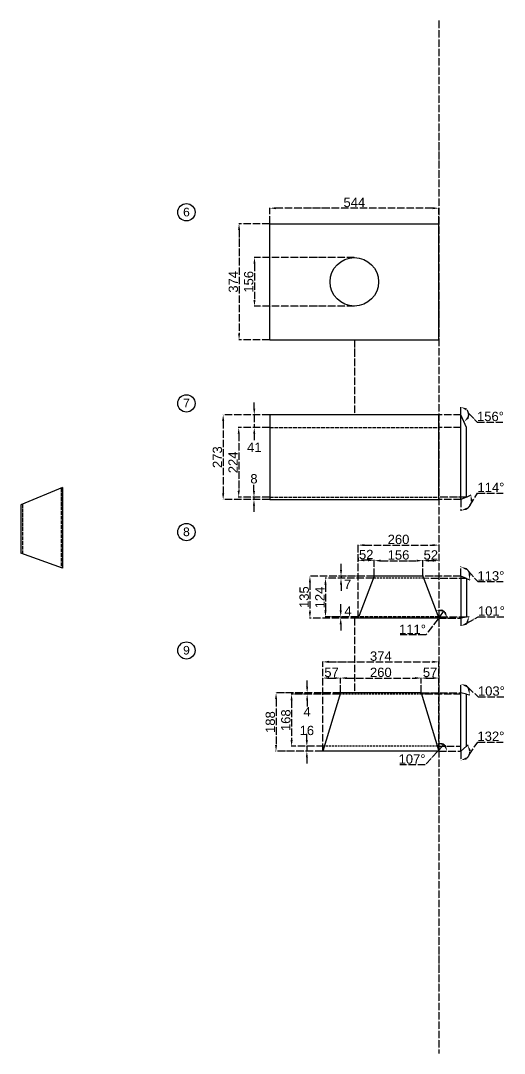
# Model space of a CAD drawing. Header units: millimetres. Extents: x -238 to 4694, y -1768 to 2162.
# Drawn here: x 3138 to 4694, y -1161 to 2162 of the extents above; entities that cross this region are included whole.
import ezdxf
from ezdxf.enums import TextEntityAlignment as Align

# ---------------------------------------------------------------- set-up
doc = ezdxf.new("R2010")
doc.units = ezdxf.units.MM
for name, pattern in [('ACAD_ISO02W100', [15, 12, -3]), ('ACAD_ISO04W100', [30, 24, -3, 0, -3]), ('HIDDEN', [9.525, 6.35, -3.175])]:
    doc.linetypes.add(name, pattern=pattern)
doc.layers.add('Etiquetas', color=7, linetype='Continuous')
doc.layers.add('Interior', color=7, linetype='HIDDEN')
doc.layers.add('Linhas apoio', color=8, linetype='ACAD_ISO04W100', transparency=0.3)
doc.styles.get("Standard").update_dxf_attribs({"font": 'arial.ttf'})
doc.dimstyles.new('roy-1', dxfattribs={"dimtxt": 30, "dimasz": 20, "dimexe": 1.25, "dimexo": 0.625, "dimgap": 3, "dimtad": 3, "dimtoh": 1, "dimdec": 0, "dimtxsty": 'Standard', "dimcen": 2.5, "dimadec": 0, "dimazin": 0, "dimtfac": 1, "dimtdec": 0, "dimtmove": 0, "dimatfit": 2, "dimfxl": 1, "dimarcsym": 0})

# ---------------------------------------------------------------- blocks, each defined once
blk = doc.blocks.new('*D20')
at = {"layer": 'Defpoints', "color": 0, "transparency": 16777216}
for p in [(3939.4, 893.7), (3889.4, 852.4), (3939.4, 852.4)]:
    blk.add_point(p, dxfattribs=at)
at = {"layer": 'Linhas apoio', "color": 0, "linetype": 'ACAD_ISO04W100', "lineweight": -2, "transparency": 16777216}
for p, q in [((3889.4, 913.7), (3889.4, 933.7)), ((3938.7, 893.7), (3888.1, 893.7)), ((3889.4, 893.7), (3889.4, 852.4)), ((3938.7, 852.4), (3888.1, 852.4)), ((3889.4, 832.4), (3889.4, 812.4))]:
    blk.add_line(p, q, dxfattribs=at)
at = {"layer": 'Linhas apoio', "color": 0, "transparency": 16777216}
for points in [[(3886, 913.7), (3892.7, 913.7), (3889.4, 893.7)], [(3886, 832.4), (3892.7, 832.4), (3889.4, 852.4)]]:
    blk.add_solid(points, dxfattribs=at)
at = {"layer": 'Linhas apoio', "color": 0, "transparency": 16777216, "insert": (3889.4, 788.8), "char_height": 30, "attachment_point": 5}
blk.add_mtext('41', dxfattribs=at)
blk = doc.blocks.new('*D21')
at = {"layer": 'Defpoints', "color": 0, "transparency": 16777216}
for p in [(3939.4, 893.7), (3789.4, 620.9), (3939.4, 620.9)]:
    blk.add_point(p, dxfattribs=at)
at = {"layer": 'Linhas apoio', "color": 0, "linetype": 'ACAD_ISO04W100', "lineweight": -2, "transparency": 16777216}
for p, q in [((3938.7, 893.7), (3788.1, 893.7)), ((3789.4, 873.7), (3789.4, 640.9)), ((3938.7, 620.9), (3788.1, 620.9))]:
    blk.add_line(p, q, dxfattribs=at)
at = {"layer": 'Linhas apoio', "color": 0, "transparency": 16777216}
for points in [[(3786, 873.7), (3792.7, 873.7), (3789.4, 893.7)], [(3786, 640.9), (3792.7, 640.9), (3789.4, 620.9)]]:
    blk.add_solid(points, dxfattribs=at)
at = {"layer": 'Linhas apoio', "color": 0, "transparency": 16777216, "insert": (3771, 757.3), "char_height": 30, "attachment_point": 5, "rotation": 90}
blk.add_mtext('273', dxfattribs=at)
blk = doc.blocks.new('*D22')
at = {"layer": 'Defpoints', "color": 0, "transparency": 16777216}
for p in [(3939.4, 852.4), (3839.4, 628.8), (3939.4, 628.8)]:
    blk.add_point(p, dxfattribs=at)
at = {"layer": 'Linhas apoio', "color": 0, "linetype": 'ACAD_ISO04W100', "lineweight": -2, "transparency": 16777216}
for p, q in [((3938.7, 852.4), (3838.1, 852.4)), ((3839.4, 832.4), (3839.4, 648.8)), ((3938.8, 628.8), (3838.1, 628.8))]:
    blk.add_line(p, q, dxfattribs=at)
at = {"layer": 'Linhas apoio', "color": 0, "transparency": 16777216}
for points in [[(3836, 832.4), (3842.7, 832.4), (3839.4, 852.4)], [(3836, 648.8), (3842.7, 648.8), (3839.4, 628.8)]]:
    blk.add_solid(points, dxfattribs=at)
at = {"layer": 'Linhas apoio', "color": 0, "transparency": 16777216, "insert": (3821.3, 740.6), "char_height": 30, "attachment_point": 5, "rotation": 90}
blk.add_mtext('224', dxfattribs=at)
blk = doc.blocks.new('*D23')
at = {"layer": 'Defpoints', "color": 0, "transparency": 16777216}
for p in [(3888.4, 620.9), (3939.4, 628.8), (3939.4, 620.9)]:
    blk.add_point(p, dxfattribs=at)
at = {"layer": 'Linhas apoio', "color": 0, "linetype": 'ACAD_ISO04W100', "lineweight": -2, "transparency": 16777216}
for p, q in [((3888.4, 648.8), (3888.4, 668.8)), ((3938.8, 628.8), (3887.2, 628.8)), ((3938.7, 620.9), (3887.2, 620.9)), ((3888.4, 628.8), (3888.4, 620.9)), ((3888.4, 600.9), (3888.4, 580.9))]:
    blk.add_line(p, q, dxfattribs=at)
at = {"layer": 'Linhas apoio', "color": 0, "transparency": 16777216}
for points in [[(3885.1, 648.8), (3891.8, 648.8), (3888.4, 628.8)], [(3885.1, 600.9), (3891.8, 600.9), (3888.4, 620.9)]]:
    blk.add_solid(points, dxfattribs=at)
at = {"layer": 'Linhas apoio', "color": 0, "transparency": 16777216, "insert": (3888.4, 687.6), "char_height": 30, "attachment_point": 5}
blk.add_mtext('8', dxfattribs=at)
blk = doc.blocks.new('PLACA Nº')
blk.add_circle((0, 0), 27.8)
blk.add_attdef('XX', text='', height=27.8).set_placement((-0.5, -13.2), align=Align.CENTER)
blk = doc.blocks.new('*D31')
at = {"layer": 'Defpoints', "color": 0, "transparency": 16777216}
for p in [(4553.8, 893.7), (4553.8, 620.9), (4553.8, 620.9), (4573.2, 629.4), (4575.5, 593)]:
    blk.add_point(p, dxfattribs=at)
at = {"layer": 'Linhas apoio', "color": 0, "linetype": 'ACAD_ISO04W100', "lineweight": -2, "transparency": 16777216}
for p, q in [((4573.8, 629.7), (4587.3, 635.6)), ((4583.3, 601.6), (4607.9, 641.9)), ((4607.9, 641.9), (4690.3, 641.9)), ((4553.8, 620.3), (4553.8, 584.3))]:
    blk.add_line(p, q, dxfattribs=at)
blk.add_arc((4553.8, 620.9), 35.3, 302.8723, 350.685, dxfattribs=at)
at = {"layer": 'Linhas apoio', "color": 0, "transparency": 16777216}
for points in [[(4585.3, 614.8), (4591.9, 615.6), (4586.2, 635.1)], [(4573.9, 588.1), (4572, 594.5), (4553.8, 585.6)]]:
    blk.add_solid(points, dxfattribs=at)
at = {"layer": 'Linhas apoio', "color": 0, "transparency": 16777216, "insert": (4650.6, 660), "char_height": 30, "attachment_point": 5}
blk.add_mtext('114°', dxfattribs=at)
blk = doc.blocks.new('*D32')
at = {"layer": 'Defpoints', "color": 0, "transparency": 16777216}
for p in [(4573.8, 909.2), (4553.8, 893.7), (4553.8, 893.7), (4571.8, 852.4), (4553.8, 620.9)]:
    blk.add_point(p, dxfattribs=at)
at = {"layer": 'Linhas apoio', "color": 0, "linetype": 'ACAD_ISO04W100', "lineweight": -2, "transparency": 16777216}
for p, q in [((4553.8, 894.3), (4553.8, 920.2)), ((4578.5, 898.8), (4606.4, 869.9)), ((4606.4, 869.9), (4688.8, 869.9))]:
    blk.add_line(p, q, dxfattribs=at)
blk.add_arc((4553.8, 893.7), 25.3, 340.0886, 43.4686, dxfattribs=at)
at = {"layer": 'Linhas apoio', "color": 0, "transparency": 16777216}
for points in [[(4570.8, 908), (4573.5, 914.1), (4553.8, 919)], [(4580, 882.8), (4575.1, 887.3), (4563.9, 870.5)]]:
    blk.add_solid(points, dxfattribs=at)
at = {"layer": 'Linhas apoio', "color": 0, "transparency": 16777216, "insert": (4649.1, 888.2), "char_height": 30, "attachment_point": 5}
blk.add_mtext('156°', dxfattribs=at)
blk = doc.blocks.new('*D36')
at = {"layer": 'Defpoints', "color": 0, "transparency": 16777216}
for p in [(4483.4, 433.2), (4431.3, 424.2), (4431.3, 374.2)]:
    blk.add_point(p, dxfattribs=at)
at = {"layer": 'Linhas apoio', "color": 0, "linetype": 'ACAD_ISO04W100', "lineweight": -2, "transparency": 16777216}
for p, q in [((4483.4, 432.6), (4483.4, 422.9)), ((4431.3, 374.8), (4431.3, 425.4)), ((4463.4, 424.2), (4451.3, 424.2))]:
    blk.add_line(p, q, dxfattribs=at)
at = {"layer": 'Linhas apoio', "color": 0, "transparency": 16777216}
for points in [[(4451.3, 427.5), (4451.3, 420.9), (4431.3, 424.2)], [(4463.4, 427.5), (4463.4, 420.9), (4483.4, 424.2)]]:
    blk.add_solid(points, dxfattribs=at)
at = {"layer": 'Linhas apoio', "color": 0, "transparency": 16777216, "insert": (4457.3, 442.5), "char_height": 30, "attachment_point": 5}
blk.add_mtext('52', dxfattribs=at)
blk = doc.blocks.new('*D38')
at = {"layer": 'Defpoints', "color": 0, "transparency": 16777216}
for p in [(4431.3, 424.2), (4275.6, 374.2), (4431.3, 374.2)]:
    blk.add_point(p, dxfattribs=at)
at = {"layer": 'Linhas apoio', "color": 0, "linetype": 'ACAD_ISO04W100', "lineweight": -2, "transparency": 16777216}
for p, q in [((4275.6, 374.8), (4275.6, 425.4)), ((4295.6, 424.2), (4411.3, 424.2)), ((4431.3, 374.8), (4431.3, 425.4))]:
    blk.add_line(p, q, dxfattribs=at)
at = {"layer": 'Linhas apoio', "color": 0, "transparency": 16777216}
for points in [[(4295.6, 427.5), (4295.6, 420.9), (4275.6, 424.2)], [(4411.3, 427.5), (4411.3, 420.9), (4431.3, 424.2)]]:
    blk.add_solid(points, dxfattribs=at)
at = {"layer": 'Linhas apoio', "color": 0, "transparency": 16777216, "insert": (4353.4, 442.5), "char_height": 30, "attachment_point": 5}
blk.add_mtext('156', dxfattribs=at)
blk = doc.blocks.new('*D39')
at = {"layer": 'Defpoints', "color": 0, "transparency": 16777216}
for p in [(4483.4, 474.2), (4483.4, 474.2), (4223.4, 239.5)]:
    blk.add_point(p, dxfattribs=at)
at = {"layer": 'Linhas apoio', "color": 0, "linetype": 'ACAD_ISO04W100', "lineweight": -2, "transparency": 16777216}
for p, q in [((4223.4, 240.1), (4223.4, 475.4)), ((4243.4, 474.2), (4463.4, 474.2)), ((4483.4, 474.8), (4483.4, 475.4))]:
    blk.add_line(p, q, dxfattribs=at)
at = {"layer": 'Linhas apoio', "color": 0, "transparency": 16777216}
for points in [[(4243.4, 477.5), (4243.4, 470.9), (4223.4, 474.2)], [(4463.4, 477.5), (4463.4, 470.9), (4483.4, 474.2)]]:
    blk.add_solid(points, dxfattribs=at)
at = {"layer": 'Linhas apoio', "color": 0, "transparency": 16777216, "insert": (4353.4, 492.5), "char_height": 30, "attachment_point": 5}
blk.add_mtext('260', dxfattribs=at)
blk = doc.blocks.new('*D41')
at = {"layer": 'Defpoints', "color": 0, "transparency": 16777216}
for p in [(4553.8, 374.2), (4553.8, 374.2), (4571.7, 366.7), (4571.8, 397.7), (4553.7, 239.5)]:
    blk.add_point(p, dxfattribs=at)
at = {"layer": 'Linhas apoio', "color": 0, "linetype": 'ACAD_ISO04W100', "lineweight": -2, "transparency": 16777216}
for p, q in [((4553.8, 374.8), (4553.8, 405.1)), ((4572.2, 366.5), (4582.3, 362.3)), ((4578.5, 390.6), (4608, 356.8)), ((4608, 356.8), (4690.3, 356.8))]:
    blk.add_line(p, q, dxfattribs=at)
blk.add_arc((4553.8, 374.2), 29.7, 16.7238, 50.5662, dxfattribs=at)
at = {"layer": 'Linhas apoio', "color": 0, "transparency": 16777216}
for points in [[(4571.5, 394), (4573.7, 400.2), (4553.8, 403.8)], [(4585.5, 382.5), (4578.8, 382.9), (4581.1, 362.7)]]:
    blk.add_solid(points, dxfattribs=at)
at = {"layer": 'Linhas apoio', "color": 0, "transparency": 16777216, "insert": (4650.6, 375.1), "char_height": 30, "attachment_point": 5}
blk.add_mtext('113°', dxfattribs=at)
blk = doc.blocks.new('*D42')
at = {"layer": 'Defpoints', "color": 0, "transparency": 16777216}
for p in [(4553.8, 383.2), (4553.7, 239.5), (4553.7, 239.5), (4571.7, 242.9), (4567.9, 218)]:
    blk.add_point(p, dxfattribs=at)
at = {"layer": 'Linhas apoio', "color": 0, "linetype": 'ACAD_ISO04W100', "lineweight": -2, "transparency": 16777216}
for p, q in [((4553.7, 238.8), (4553.7, 212.5)), ((4572.3, 243), (4580.2, 244.5)), ((4573.5, 223), (4609.5, 243.7)), ((4609.5, 243.7), (4691.8, 243.7))]:
    blk.add_line(p, q, dxfattribs=at)
blk.add_arc((4553.7, 239.5), 25.7, 315.6976, 324.9938, dxfattribs=at)
at = {"layer": 'Linhas apoio', "color": 0, "transparency": 16777216}
for points in [[(4571.5, 225.4), (4578.1, 224), (4579, 244.2)], [(4573.4, 218.4), (4570.8, 224.5), (4553.7, 213.7)]]:
    blk.add_solid(points, dxfattribs=at)
at = {"layer": 'Linhas apoio', "color": 0, "transparency": 16777216, "insert": (4652.1, 262), "char_height": 30, "attachment_point": 5}
blk.add_mtext('101°', dxfattribs=at)
blk = doc.blocks.new('*D48')
at = {"layer": 'Defpoints', "color": 0, "transparency": 16777216}
for p in [(4168.4, 367.4), (4272.9, 367.4), (4275.6, 374.2)]:
    blk.add_point(p, dxfattribs=at)
at = {"layer": 'Linhas apoio', "color": 0, "linetype": 'ACAD_ISO04W100', "lineweight": -2, "transparency": 16777216}
for p, q in [((4168.4, 394.2), (4168.4, 414.2)), ((4274.9, 374.2), (4167.2, 374.2)), ((4272.3, 367.4), (4167.2, 367.4)), ((4168.4, 374.2), (4168.4, 367.4)), ((4168.4, 347.4), (4168.4, 327.4))]:
    blk.add_line(p, q, dxfattribs=at)
at = {"layer": 'Linhas apoio', "color": 0, "transparency": 16777216}
for points in [[(4165.1, 394.2), (4171.8, 394.2), (4168.4, 374.2)], [(4165.1, 347.4), (4171.8, 347.4), (4168.4, 367.4)]]:
    blk.add_solid(points, dxfattribs=at)
at = {"layer": 'Linhas apoio', "color": 0, "transparency": 16777216, "insert": (4189.6, 347.9), "char_height": 30, "attachment_point": 5}
blk.add_mtext('7', dxfattribs=at)
blk = doc.blocks.new('*D49')
at = {"layer": 'Defpoints', "color": 0, "transparency": 16777216}
for p in [(4275.6, 374.2), (4068.4, 239.5), (4223.4, 239.5)]:
    blk.add_point(p, dxfattribs=at)
at = {"layer": 'Linhas apoio', "color": 0, "linetype": 'ACAD_ISO04W100', "lineweight": -2, "transparency": 16777216}
for p, q in [((4274.9, 374.2), (4067.2, 374.2)), ((4068.4, 354.2), (4068.4, 259.5)), ((4222.8, 239.5), (4067.2, 239.5))]:
    blk.add_line(p, q, dxfattribs=at)
at = {"layer": 'Linhas apoio', "color": 0, "transparency": 16777216}
for points in [[(4065.1, 354.2), (4071.8, 354.2), (4068.4, 374.2)], [(4065.1, 259.5), (4071.8, 259.5), (4068.4, 239.5)]]:
    blk.add_solid(points, dxfattribs=at)
at = {"layer": 'Linhas apoio', "color": 0, "transparency": 16777216, "insert": (4050.1, 306.8), "char_height": 30, "attachment_point": 5, "rotation": 90}
blk.add_mtext('135', dxfattribs=at)
blk = doc.blocks.new('*D50')
at = {"layer": 'Defpoints', "color": 0, "transparency": 16777216}
for p in [(4272.9, 367.4), (4118.4, 243.9), (4225.1, 243.9)]:
    blk.add_point(p, dxfattribs=at)
at = {"layer": 'Linhas apoio', "color": 0, "linetype": 'ACAD_ISO04W100', "lineweight": -2, "transparency": 16777216}
for p, q in [((4272.3, 367.4), (4117.2, 367.4)), ((4118.4, 347.4), (4118.4, 263.9)), ((4224.5, 243.9), (4117.2, 243.9))]:
    blk.add_line(p, q, dxfattribs=at)
at = {"layer": 'Linhas apoio', "color": 0, "transparency": 16777216}
for points in [[(4115.1, 347.4), (4121.8, 347.4), (4118.4, 367.4)], [(4115.1, 263.9), (4121.8, 263.9), (4118.4, 243.9)]]:
    blk.add_solid(points, dxfattribs=at)
at = {"layer": 'Linhas apoio', "color": 0, "transparency": 16777216, "insert": (4100.4, 305.6), "char_height": 30, "attachment_point": 5, "rotation": 90}
blk.add_mtext('124', dxfattribs=at)
blk = doc.blocks.new('*D51')
at = {"layer": 'Defpoints', "color": 0, "transparency": 16777216}
for p in [(4167.5, 239.5), (4223.4, 239.5), (4225.1, 243.9)]:
    blk.add_point(p, dxfattribs=at)
at = {"layer": 'Linhas apoio', "color": 0, "linetype": 'ACAD_ISO04W100', "lineweight": -2, "transparency": 16777216}
for p, q in [((4167.5, 263.9), (4167.5, 283.9)), ((4224.5, 243.9), (4166.2, 243.9)), ((4222.8, 239.5), (4166.2, 239.5)), ((4167.5, 243.9), (4167.5, 239.5)), ((4167.5, 219.5), (4167.5, 199.5))]:
    blk.add_line(p, q, dxfattribs=at)
at = {"layer": 'Linhas apoio', "color": 0, "transparency": 16777216}
for points in [[(4164.2, 263.9), (4170.8, 263.9), (4167.5, 243.9)], [(4164.2, 219.5), (4170.8, 219.5), (4167.5, 239.5)]]:
    blk.add_solid(points, dxfattribs=at)
at = {"layer": 'Linhas apoio', "color": 0, "transparency": 16777216, "insert": (4191.2, 262.3), "char_height": 30, "attachment_point": 5}
blk.add_mtext('4', dxfattribs=at)
blk = doc.blocks.new('*D61')
at = {"layer": 'Defpoints', "color": 0, "transparency": 16777216}
for p in [(4483.5, 98.5), (4109.5, -189.1), (4483.5, -189.1)]:
    blk.add_point(p, dxfattribs=at)
at = {"layer": 'Linhas apoio', "color": 0, "linetype": 'ACAD_ISO04W100', "lineweight": -2, "transparency": 16777216}
for p, q in [((4109.5, -188.4), (4109.5, 99.8)), ((4483.5, -188.4), (4483.5, 99.8)), ((4129.5, 98.5), (4463.5, 98.5))]:
    blk.add_line(p, q, dxfattribs=at)
at = {"layer": 'Linhas apoio', "color": 0, "transparency": 16777216}
for points in [[(4129.5, 101.9), (4129.5, 95.2), (4109.5, 98.5)], [(4463.5, 101.9), (4463.5, 95.2), (4483.5, 98.5)]]:
    blk.add_solid(points, dxfattribs=at)
at = {"layer": 'Linhas apoio', "color": 0, "transparency": 16777216, "insert": (4296.5, 116.8), "char_height": 30, "attachment_point": 5}
blk.add_mtext('374', dxfattribs=at)
blk = doc.blocks.new('*D52')
at = {"layer": 'Defpoints', "color": 0, "transparency": 16777216}
for p in [(4426.5, -1.5), (4109.5, -187.9), (4483.5, -189.1), (4483.5, -189.1), (4505.1, -173.6)]:
    blk.add_point(p, dxfattribs=at)
at = {"layer": 'Linhas apoio', "color": 0, "linetype": 'ACAD_ISO04W100', "lineweight": -2, "transparency": 16777216}
for p, q in [((4499.3, -167.7), (4439.6, -232.7)), ((4484.1, -189.1), (4511.3, -189.1)), ((4439.6, -232.7), (4357.2, -232.7))]:
    blk.add_line(p, q, dxfattribs=at)
blk.add_arc((4483.5, -189.1), 26.6, 43.9363, 62.7903, dxfattribs=at)
at = {"layer": 'Linhas apoio', "color": 0, "transparency": 16777216}
for points in [[(4495.3, -168.7), (4495.9, -162.1), (4475.7, -163.6)], [(4505.7, -169.3), (4499.5, -171.8), (4510.1, -189.1)]]:
    blk.add_solid(points, dxfattribs=at)
at = {"layer": 'Linhas apoio', "color": 0, "transparency": 16777216, "insert": (4396.9, -214.4), "char_height": 30, "attachment_point": 5}
blk.add_mtext('107°', dxfattribs=at)
blk = doc.blocks.new('*D53')
at = {"layer": 'Defpoints', "color": 0, "transparency": 16777216}
for p in [(4570.1, 22.5), (4553.8, -1.5), (4553.8, -1.5), (4571.8, -5.5), (4553.8, -189.1)]:
    blk.add_point(p, dxfattribs=at)
at = {"layer": 'Linhas apoio', "color": 0, "linetype": 'ACAD_ISO04W100', "lineweight": -2, "transparency": 16777216}
for p, q in [((4553.8, -0.9), (4553.8, 28.7)), ((4576.4, 16.6), (4609.5, -13.9)), ((4572.4, -5.6), (4583.3, -8.1)), ((4609.5, -13.9), (4691.8, -13.9))]:
    blk.add_line(p, q, dxfattribs=at)
blk.add_arc((4553.8, -1.5), 28.9, 27.827, 49.5635, dxfattribs=at)
at = {"layer": 'Linhas apoio', "color": 0, "transparency": 16777216}
for points in [[(4571.4, 17.4), (4573.7, 23.7), (4553.8, 27.5)], [(4582.7, 12.5), (4576.1, 11.6), (4582.1, -7.8)]]:
    blk.add_solid(points, dxfattribs=at)
at = {"layer": 'Linhas apoio', "color": 0, "transparency": 16777216, "insert": (4652.1, 4.4), "char_height": 30, "attachment_point": 5}
blk.add_mtext('103°', dxfattribs=at)
blk = doc.blocks.new('*D54')
at = {"layer": 'Defpoints', "color": 0, "transparency": 16777216}
for p in [(4553.8, -1.5), (4553.8, -189.1), (4553.8, -189.1), (4571.8, -173.1), (4574.3, -210.4)]:
    blk.add_point(p, dxfattribs=at)
at = {"layer": 'Linhas apoio', "color": 0, "linetype": 'ACAD_ISO04W100', "lineweight": -2, "transparency": 16777216}
for p, q in [((4580.8, -201.2), (4608, -159.5)), ((4608, -159.5), (4690.3, -159.5)), ((4553.8, -189.7), (4553.8, -219.9)), ((4572.3, -172.7), (4576.9, -168.6))]:
    blk.add_line(p, q, dxfattribs=at)
blk.add_arc((4553.8, -189.1), 29.6, 309.56, 2.0176, dxfattribs=at)
at = {"layer": 'Linhas apoio', "color": 0, "transparency": 16777216}
for points in [[(4580.3, -189.3), (4586.4, -186.8), (4575.9, -169.5)], [(4573.8, -215), (4571.5, -208.7), (4553.8, -218.6)]]:
    blk.add_solid(points, dxfattribs=at)
at = {"layer": 'Linhas apoio', "color": 0, "transparency": 16777216, "insert": (4650.6, -141.1), "char_height": 30, "attachment_point": 5}
blk.add_mtext('132°', dxfattribs=at)
blk = doc.blocks.new('*D55')
at = {"layer": 'Defpoints', "color": 0, "transparency": 16777216}
for p in [(4059.5, -5.5), (4165.2, -5.5), (4166.5, -1.5)]:
    blk.add_point(p, dxfattribs=at)
at = {"layer": 'Linhas apoio', "color": 0, "linetype": 'ACAD_ISO04W100', "lineweight": -2, "transparency": 16777216}
for p, q in [((4059.5, 18.5), (4059.5, 38.5)), ((4165.8, -1.5), (4058.2, -1.5)), ((4164.6, -5.5), (4058.2, -5.5)), ((4059.5, -1.5), (4059.5, -5.5)), ((4059.5, -25.5), (4059.5, -45.5))]:
    blk.add_line(p, q, dxfattribs=at)
at = {"layer": 'Linhas apoio', "color": 0, "transparency": 16777216}
for points in [[(4056.1, 18.5), (4062.8, 18.5), (4059.5, -1.5)], [(4056.1, -25.5), (4062.8, -25.5), (4059.5, -5.5)]]:
    blk.add_solid(points, dxfattribs=at)
at = {"layer": 'Linhas apoio', "color": 0, "transparency": 16777216, "insert": (4059.5, -62), "char_height": 30, "attachment_point": 5}
blk.add_mtext('4', dxfattribs=at)
blk = doc.blocks.new('*D56')
at = {"layer": 'Defpoints', "color": 0, "transparency": 16777216}
for p in [(4166.5, -1.5), (3959.5, -189.1), (4109.5, -189.1)]:
    blk.add_point(p, dxfattribs=at)
at = {"layer": 'Linhas apoio', "color": 0, "linetype": 'ACAD_ISO04W100', "lineweight": -2, "transparency": 16777216}
for p, q in [((4165.8, -1.5), (3958.2, -1.5)), ((3959.5, -21.5), (3959.5, -169.1)), ((4108.8, -189.1), (3958.2, -189.1))]:
    blk.add_line(p, q, dxfattribs=at)
at = {"layer": 'Linhas apoio', "color": 0, "transparency": 16777216}
for points in [[(3956.1, -21.5), (3962.8, -21.5), (3959.5, -1.5)], [(3956.1, -169.1), (3962.8, -169.1), (3959.5, -189.1)]]:
    blk.add_solid(points, dxfattribs=at)
at = {"layer": 'Linhas apoio', "color": 0, "transparency": 16777216, "insert": (3941.1, -95.3), "char_height": 30, "attachment_point": 5, "rotation": 90}
blk.add_mtext('188', dxfattribs=at)
blk = doc.blocks.new('*D57')
at = {"layer": 'Defpoints', "color": 0, "transparency": 16777216}
for p in [(4165.2, -5.5), (4009.5, -173.1), (4114.3, -173.1)]:
    blk.add_point(p, dxfattribs=at)
at = {"layer": 'Linhas apoio', "color": 0, "linetype": 'ACAD_ISO04W100', "lineweight": -2, "transparency": 16777216}
for p, q in [((4164.6, -5.5), (4008.2, -5.5)), ((4009.5, -25.5), (4009.5, -153.1)), ((4113.7, -173.1), (4008.2, -173.1))]:
    blk.add_line(p, q, dxfattribs=at)
at = {"layer": 'Linhas apoio', "color": 0, "transparency": 16777216}
for points in [[(4006.1, -25.5), (4012.8, -25.5), (4009.5, -5.5)], [(4006.1, -153.1), (4012.8, -153.1), (4009.5, -173.1)]]:
    blk.add_solid(points, dxfattribs=at)
at = {"layer": 'Linhas apoio', "color": 0, "transparency": 16777216, "insert": (3991.1, -89.3), "char_height": 30, "attachment_point": 5, "rotation": 90}
blk.add_mtext('168', dxfattribs=at)
blk = doc.blocks.new('*D58')
at = {"layer": 'Defpoints', "color": 0, "transparency": 16777216}
for p in [(4058.5, -189.1), (4109.5, -189.1), (4114.3, -173.1)]:
    blk.add_point(p, dxfattribs=at)
at = {"layer": 'Linhas apoio', "color": 0, "linetype": 'ACAD_ISO04W100', "lineweight": -2, "transparency": 16777216}
for p, q in [((4058.5, -153.1), (4058.5, -133.1)), ((4113.7, -173.1), (4057.3, -173.1)), ((4108.8, -189.1), (4057.3, -189.1)), ((4058.5, -173.1), (4058.5, -189.1)), ((4058.5, -209.1), (4058.5, -229.1))]:
    blk.add_line(p, q, dxfattribs=at)
at = {"layer": 'Linhas apoio', "color": 0, "transparency": 16777216}
for points in [[(4055.2, -153.1), (4061.9, -153.1), (4058.5, -173.1)], [(4055.2, -209.1), (4061.9, -209.1), (4058.5, -189.1)]]:
    blk.add_solid(points, dxfattribs=at)
at = {"layer": 'Linhas apoio', "color": 0, "transparency": 16777216, "insert": (4058.5, -122.4), "char_height": 30, "attachment_point": 5}
blk.add_mtext('16', dxfattribs=at)
blk = doc.blocks.new('*D62')
at = {"layer": 'Defpoints', "color": 0, "transparency": 16777216}
for p in [(4426.5, 46.4), (4166.5, -1.5), (4426.5, -1.5)]:
    blk.add_point(p, dxfattribs=at)
at = {"layer": 'Linhas apoio', "color": 0, "linetype": 'ACAD_ISO04W100', "lineweight": -2, "transparency": 16777216}
for p, q in [((4166.5, -0.9), (4166.5, 47.6)), ((4186.5, 46.4), (4406.5, 46.4)), ((4426.5, -0.9), (4426.5, 47.6))]:
    blk.add_line(p, q, dxfattribs=at)
at = {"layer": 'Linhas apoio', "color": 0, "transparency": 16777216}
for points in [[(4186.5, 49.7), (4186.5, 43), (4166.5, 46.4)], [(4406.5, 49.7), (4406.5, 43), (4426.5, 46.4)]]:
    blk.add_solid(points, dxfattribs=at)
at = {"layer": 'Linhas apoio', "color": 0, "transparency": 16777216, "insert": (4296.5, 64.7), "char_height": 30, "attachment_point": 5}
blk.add_mtext('260', dxfattribs=at)
blk = doc.blocks.new('*D59')
at = {"layer": 'Defpoints', "color": 0, "transparency": 16777216}
for p in [(4109.5, 46.4), (4166.5, 46.4), (4166.5, 46.4)]:
    blk.add_point(p, dxfattribs=at)
at = {"layer": 'Linhas apoio', "color": 0, "linetype": 'ACAD_ISO04W100', "lineweight": -2, "transparency": 16777216}
for p, q in [((4109.5, 47), (4109.5, 47.6)), ((4129.5, 46.4), (4146.5, 46.4)), ((4166.5, 47), (4166.5, 47.6))]:
    blk.add_line(p, q, dxfattribs=at)
at = {"layer": 'Linhas apoio', "color": 0, "transparency": 16777216}
for points in [[(4129.5, 49.7), (4129.5, 43), (4109.5, 46.4)], [(4146.5, 49.7), (4146.5, 43), (4166.5, 46.4)]]:
    blk.add_solid(points, dxfattribs=at)
at = {"layer": 'Linhas apoio', "color": 0, "transparency": 16777216, "insert": (4138, 64.6), "char_height": 30, "attachment_point": 5}
blk.add_mtext('57', dxfattribs=at)
blk = doc.blocks.new('*D60')
at = {"layer": 'Defpoints', "color": 0, "transparency": 16777216}
for p in [(4426.5, 46.4), (4483.5, 46.4), (4483.5, 46.4)]:
    blk.add_point(p, dxfattribs=at)
at = {"layer": 'Linhas apoio', "color": 0, "linetype": 'ACAD_ISO04W100', "lineweight": -2, "transparency": 16777216}
for p, q in [((4426.5, 47), (4426.5, 47.6)), ((4446.5, 46.4), (4463.5, 46.4)), ((4483.5, 47), (4483.5, 47.6))]:
    blk.add_line(p, q, dxfattribs=at)
at = {"layer": 'Linhas apoio', "color": 0, "transparency": 16777216}
for points in [[(4446.5, 49.7), (4446.5, 43), (4426.5, 46.4)], [(4463.5, 49.7), (4463.5, 43), (4483.5, 46.4)]]:
    blk.add_solid(points, dxfattribs=at)
at = {"layer": 'Linhas apoio', "color": 0, "transparency": 16777216, "insert": (4455, 64.6), "char_height": 30, "attachment_point": 5}
blk.add_mtext('57', dxfattribs=at)
blk = doc.blocks.new('*D63')
at = {"layer": 'Defpoints', "color": 0, "transparency": 16777216}
for p in [(4431.3, 374.2), (4223.4, 239.5), (4483.5, 239.5), (4483.5, 239.5), (4504.7, 255.5)]:
    blk.add_point(p, dxfattribs=at)
at = {"layer": 'Linhas apoio', "color": 0, "linetype": 'ACAD_ISO04W100', "lineweight": -2, "transparency": 16777216}
for p, q in [((4498.5, 261.4), (4441.1, 185.1)), ((4484.1, 239.5), (4511.3, 239.5)), ((4441.1, 185.1), (4358.7, 185.1))]:
    blk.add_line(p, q, dxfattribs=at)
blk.add_arc((4483.5, 239.5), 26.6, 44.1111, 67.0506, dxfattribs=at)
at = {"layer": 'Linhas apoio', "color": 0, "transparency": 16777216}
for points in [[(4493.8, 260.6), (4493.9, 267.3), (4473.8, 264.3)], [(4505.7, 259.2), (4499.5, 256.7), (4510.1, 239.5)]]:
    blk.add_solid(points, dxfattribs=at)
at = {"layer": 'Linhas apoio', "color": 0, "transparency": 16777216, "insert": (4398.4, 203.2), "char_height": 30, "attachment_point": 5}
blk.add_mtext('111°', dxfattribs=at)
blk = doc.blocks.new('*D64')
at = {"layer": 'Defpoints', "color": 0, "transparency": 16777216}
for p in [(3939.3, 1558.6), (3939.3, 1508.6), (4483.3, 1508.6)]:
    blk.add_point(p, dxfattribs=at)
at = {"layer": 'Linhas apoio', "color": 0, "linetype": 'ACAD_ISO04W100', "lineweight": -2, "transparency": 16777216}
for p, q in [((3939.3, 1509.2), (3939.3, 1559.8)), ((4463.3, 1558.6), (3959.3, 1558.6)), ((4483.3, 1509.2), (4483.3, 1559.8))]:
    blk.add_line(p, q, dxfattribs=at)
at = {"layer": 'Linhas apoio', "color": 0, "transparency": 16777216}
for points in [[(3959.3, 1561.9), (3959.3, 1555.3), (3939.3, 1558.6)], [(4463.3, 1561.9), (4463.3, 1555.3), (4483.3, 1558.6)]]:
    blk.add_solid(points, dxfattribs=at)
at = {"layer": 'Linhas apoio', "color": 0, "transparency": 16777216, "insert": (4211.3, 1576.9), "char_height": 30, "attachment_point": 5}
blk.add_mtext('544', dxfattribs=at)
blk = doc.blocks.new('*D65')
at = {"layer": 'Defpoints', "color": 0, "transparency": 16777216}
for p in [(3939.3, 1508.6), (3840.5, 1134.6), (3939.3, 1134.6)]:
    blk.add_point(p, dxfattribs=at)
at = {"layer": 'Linhas apoio', "color": 0, "linetype": 'ACAD_ISO04W100', "lineweight": -2, "transparency": 16777216}
for p, q in [((3938.7, 1508.6), (3839.3, 1508.6)), ((3840.5, 1488.6), (3840.5, 1154.6)), ((3938.7, 1134.6), (3839.3, 1134.6))]:
    blk.add_line(p, q, dxfattribs=at)
at = {"layer": 'Linhas apoio', "color": 0, "transparency": 16777216}
for points in [[(3837.2, 1488.6), (3843.9, 1488.6), (3840.5, 1508.6)], [(3837.2, 1154.6), (3843.9, 1154.6), (3840.5, 1134.6)]]:
    blk.add_solid(points, dxfattribs=at)
at = {"layer": 'Linhas apoio', "color": 0, "transparency": 16777216, "insert": (3822.2, 1321.6), "char_height": 30, "attachment_point": 5, "rotation": 90}
blk.add_mtext('374', dxfattribs=at)
blk = doc.blocks.new('*D66')
at = {"layer": 'Defpoints', "color": 0, "transparency": 16777216}
for p in [(4211.3, 1399.6), (3890, 1243.6), (4211.3, 1243.6)]:
    blk.add_point(p, dxfattribs=at)
at = {"layer": 'Linhas apoio', "color": 0, "linetype": 'ACAD_ISO04W100', "lineweight": -2, "transparency": 16777216}
for p, q in [((4210.7, 1399.6), (3888.8, 1399.6)), ((3890, 1379.6), (3890, 1263.6)), ((4210.7, 1243.6), (3888.8, 1243.6))]:
    blk.add_line(p, q, dxfattribs=at)
at = {"layer": 'Linhas apoio', "color": 0, "transparency": 16777216}
for points in [[(3886.7, 1379.6), (3893.4, 1379.6), (3890, 1399.6)], [(3886.7, 1263.6), (3893.4, 1263.6), (3890, 1243.6)]]:
    blk.add_solid(points, dxfattribs=at)
at = {"layer": 'Linhas apoio', "color": 0, "transparency": 16777216, "insert": (3871.7, 1321.6), "char_height": 30, "attachment_point": 5, "rotation": 90}
blk.add_mtext('156', dxfattribs=at)
blk = doc.blocks.new('*D91')
at = {"layer": 'Defpoints', "color": 0, "transparency": 16777216}
for p in [(4223.4, 434.4), (4223.4, 425.4), (4275.6, 374.2)]:
    blk.add_point(p, dxfattribs=at)
at = {"layer": 'Linhas apoio', "color": 0, "linetype": 'ACAD_ISO04W100', "lineweight": -2, "transparency": 16777216}
for p, q in [((4223.4, 433.8), (4223.4, 424.2)), ((4255.6, 425.4), (4243.4, 425.4)), ((4275.6, 374.8), (4275.6, 426.7))]:
    blk.add_line(p, q, dxfattribs=at)
at = {"layer": 'Linhas apoio', "color": 0, "transparency": 16777216}
for points in [[(4243.4, 428.8), (4243.4, 422.1), (4223.4, 425.4)], [(4255.6, 428.8), (4255.6, 422.1), (4275.6, 425.4)]]:
    blk.add_solid(points, dxfattribs=at)
at = {"layer": 'Linhas apoio', "color": 0, "transparency": 16777216, "insert": (4249.5, 443.8), "char_height": 30, "attachment_point": 5}
blk.add_mtext('52', dxfattribs=at)

msp = doc.modelspace()

# ---------------------------------------------------------------- linework, layer by layer
for p, q in [((3939.3, 1134.6), (3939.3, 1508.6)), ((3939.3, 1508.6), (4483.3, 1508.6)), ((4483.3, 1134.6), (4483.3, 1508.6)), ((3939.3, 1134.6), (4483.3, 1134.6)), ((4483.4, 893.7), (3939.4, 893.7)), ((3939.4, 893.7), (3939.4, 620.9)), ((4483.4, 620.9), (4483.4, 893.7)), ((4553.8, 620.9), (4553.8, 893.7)), ((4571.8, 852.4), (4553.8, 893.7)), ((4571.8, 628.8), (4571.8, 852.4)), ((4571.8, 628.8), (4571.8, 852.4)), ((3272.7, 659.7), (3138, 604.4)), ((3272.7, 659.7), (3272.7, 399.7)), ((3138, 604.4), (3138, 448.4)), ((3939.4, 620.9), (4483.4, 620.9)), ((4571.8, 628.8), (4553.8, 620.9)), ((3272.7, 399.7), (3138, 448.4)), ((4275.6, 374.2), (4223.4, 239.5)), ((4431.3, 374.2), (4275.6, 374.2)), ((4431.3, 374.2), (4483.4, 239.5)), ((4553.7, 374.2), (4553.7, 239.5)), ((4571.7, 366.7), (4553.7, 374.2)), ((4571.7, 366.7), (4571.7, 242.9)), ((4483.4, 239.5), (4223.4, 239.5)), ((4571.7, 242.9), (4553.7, 239.5)), ((4166.5, -1.5), (4109.5, -189.1)), ((4426.5, -1.5), (4166.5, -1.5)), ((4426.5, -1.5), (4483.5, -189.1)), ((4571.8, -5.5), (4553.8, -1.5)), ((4553.8, -189.1), (4553.8, -1.5)), ((4571.8, -173.1), (4571.8, -5.5)), ((4483.5, -189.1), (4109.5, -189.1)), ((4571.8, -173.1), (4553.8, -189.1))]:
    msp.add_line(p, q)
at = {"linetype": 'ACAD_ISO02W100'}
for p, q in [((3268.7, 658.2), (3268.7, 401.1)), ((3144.2, 606.7), (3144.2, 446.2)), ((4481.7, 243.9), (4225.1, 243.9))]:
    msp.add_line(p, q, dxfattribs=at)
msp.add_circle((4211.3, 1321.6), 78)
at = {"layer": 'Interior', "linetype": 'ACAD_ISO02W100'}
for p, q in [((3939.4, 852.4), (4483.4, 852.4)), ((3939.4, 628.8), (4483.4, 628.8))]:
    msp.add_line(p, q, dxfattribs=at)
at = {"layer": 'Interior'}
for p, q in [((4433.9, 367.4), (4272.9, 367.4)), ((4427.7, -5.5), (4165.2, -5.5)), ((4478.4, -173.1), (4114.3, -173.1))]:
    msp.add_line(p, q, dxfattribs=at)
at = {"layer": 'Linhas apoio'}
for p, q in [((4483.3, 2162.1), (4483.5, -1161.4)), ((4211.4, 1134.6), (4211.4, 893.7)), ((4553.8, 893.7), (4483.4, 893.7)), ((4553.8, 852.4), (4483.4, 852.4)), ((4571.8, 628.8), (4483.4, 628.8)), ((4553.8, 620.9), (4483.4, 620.9)), ((4553.7, 374.2), (4431.3, 374.2)), ((4571.7, 366.7), (4433.7, 367.4)), ((4211.4, 239.5), (4211.4, -1.5)), ((4571.7, 242.9), (4482, 242.9)), ((4483.4, 239.5), (4553.7, 239.5)), ((4426.5, -1.5), (4553.8, -1.5)), ((4553.8, -5.5), (4427.7, -5.5)), ((4478.4, -173.1), (4553.8, -173.1)), ((4483.5, -189.1), (4553.8, -189.1))]:
    msp.add_line(p, q, dxfattribs=at)

# ---------------------------------------------------------------- block references
at = {"layer": 'Etiquetas'}
ref = msp.add_blockref('PLACA Nº', (3671.2, 1545.4), dxfattribs=at)
ref.add_attrib('XX', '6', dxfattribs={"layer": '0', "height": 27.8}).set_placement((3671.2, 1546.1), align=Align.MIDDLE_CENTER)
ref = msp.add_blockref('PLACA Nº', (3671.2, 930.4), dxfattribs=at)
ref.add_attrib('XX', '7', dxfattribs={"layer": '0', "height": 27.8}).set_placement((3671.2, 931.2), align=Align.MIDDLE_CENTER)
ref = msp.add_blockref('PLACA Nº', (3671.2, 516.3), dxfattribs=at)
ref.add_attrib('XX', '8', dxfattribs={"layer": '0', "height": 27.8}).set_placement((3671.2, 517), align=Align.MIDDLE_CENTER)
ref = msp.add_blockref('PLACA Nº', (3671.3, 135.2), dxfattribs=at)
ref.add_attrib('XX', '9', dxfattribs={"layer": '0', "height": 27.8}).set_placement((3671.3, 135.9), align=Align.MIDDLE_CENTER)

# ---------------------------------------------------------------- dimensions: what is measured, and where the dimension line sits
at = {"layer": 'Linhas apoio'}
for base, p1, p2, picture, middle in [((3939.3, 1558.6), (4483.3, 1508.6), (3939.3, 1508.6), '*D64', (4211.3, 1576.9)), ((4483.4, 474.2), (4223.4, 239.5), (4483.4, 474.2), '*D39', (4353.4, 492.5)), ((4223.4, 425.4), (4275.6, 374.2), (4223.4, 434.4), '*D91', (4249.5, 443.8)), ((4431.3, 424.2), (4275.6, 374.2), (4431.3, 374.2), '*D38', (4353.4, 442.5)), ((4431.3, 424.2), (4483.4, 433.2), (4431.3, 374.2), '*D36', (4457.3, 442.5)), ((4483.5, 98.5), (4109.5, -189.1), (4483.5, -189.1), '*D61', (4296.5, 116.8)), ((4166.5, 46.4), (4109.5, 46.4), (4166.5, 46.4), '*D59', (4138, 64.6)), ((4426.5, 46.4), (4166.5, -1.5), (4426.5, -1.5), '*D62', (4296.5, 64.7)), ((4483.5, 46.4), (4426.5, 46.4), (4483.5, 46.4), '*D60', (4455, 64.6))]:
    dim = msp.add_linear_dim(base=base, p1=p1, p2=p2, dimstyle='roy-1', dxfattribs=at)
    dim.commit()
    dim.dimension.update_dxf_attribs({"geometry": picture, "text_midpoint": middle})
for base, p1, p2, picture, middle in [((3840.5, 1134.6), (3939.3, 1508.6), (3939.3, 1134.6), '*D65', (3822.2, 1321.6)), ((3890, 1243.6), (4211.3, 1399.6), (4211.3, 1243.6), '*D66', (3871.7, 1321.6)), ((3789.4, 620.9), (3939.4, 893.7), (3939.4, 620.9), '*D21', (3771, 757.3)), ((3839.4, 628.8), (3939.4, 852.4), (3939.4, 628.8), '*D22', (3821.3, 740.6)), ((4068.4, 239.5), (4275.6, 374.2), (4223.4, 239.5), '*D49', (4050.1, 306.8)), ((4118.4223, 243.8569), (4272.9313, 367.4189), (4225.1264, 243.8569), '*D50', (4100.3609, 305.6379)), ((3959.5, -189.1), (4166.5, -1.5), (4109.5, -189.1), '*D56', (3941.1, -95.3)), ((4009.5, -173.1), (4165.2, -5.5), (4114.3, -173.1), '*D57', (3991.1, -89.3))]:
    dim = msp.add_linear_dim(base=base, p1=p1, p2=p2, angle=90, dimstyle='roy-1', dxfattribs=at)
    dim.commit()
    dim.dimension.update_dxf_attribs({"geometry": picture, "text_midpoint": middle})
for base, p1, p2, picture, middle in [((3889.4, 852.4), (3939.4, 893.7), (3939.4, 852.4), '*D20', (3889.4, 788.8)), ((3888.4, 620.9), (3939.4, 628.8), (3939.4, 620.9), '*D23', (3888.4, 687.6)), ((4168.4, 367.4), (4275.6, 374.2), (4272.9, 367.4), '*D48', (4189.6, 347.9)), ((4167.5, 239.5), (4225.1, 243.9), (4223.4, 239.5), '*D51', (4191.2, 262.3)), ((4059.5, -5.5), (4166.5, -1.5), (4165.2, -5.5), '*D55', (4059.5, -62)), ((4058.5, -189.1), (4114.3, -173.1), (4109.5, -189.1), '*D58', (4058.5, -122.4))]:
    dim = msp.add_linear_dim(base=base, p1=p1, p2=p2, angle=90, dimstyle='roy-1', override={"dimtmove": 2}, dxfattribs=at)
    dim.commit()
    dim.dimension.update_dxf_attribs({"geometry": picture, "text_midpoint": middle, "dimtype": 160})
for base, line1, line2, picture, middle in [((4573.8, 909.2), ((4553.8, 893.7), (4553.8, 620.9)), ((4553.8, 893.7), (4571.8, 852.4)), '*D32', (4649.1, 888.2)), ((4575.5, 593), ((4553.8, 620.9), (4553.8, 893.7)), ((4553.8, 620.9), (4573.2, 629.4)), '*D31', (4650.6, 660)), ((4571.8, 397.7), ((4553.8, 374.2), (4553.7, 239.5)), ((4553.8, 374.2), (4571.7, 366.7)), '*D41', (4650.6, 375.1)), ((4504.7, 255.5), ((4483.5, 239.5), (4223.4, 239.5)), ((4483.5, 239.5), (4431.3, 374.2)), '*D63', (4398.4, 203.2)), ((4567.9, 218), ((4553.7, 239.5), (4553.8, 383.2)), ((4553.7, 239.5), (4571.7, 242.9)), '*D42', (4652.1, 262)), ((4570.1, 22.5), ((4553.8, -1.5), (4553.8, -189.1)), ((4553.8, -1.5), (4571.8, -5.5)), '*D53', (4652.1, 4.4)), ((4505.1, -173.6), ((4483.5, -189.1), (4109.5, -187.9)), ((4483.5, -189.1), (4426.5, -1.5)), '*D52', (4396.9, -214.4)), ((4574.3, -210.4), ((4553.8, -189.1), (4553.8, -1.5)), ((4553.8, -189.1), (4571.8, -173.1)), '*D54', (4650.6, -141.1))]:
    dim = msp.add_angular_dim_2l(base=base, line1=line1, line2=line2, dimstyle='roy-1', override={"dimtmove": 1}, dxfattribs=at)
    dim.commit()
    dim.dimension.update_dxf_attribs({"geometry": picture, "text_midpoint": middle, "dimtype": 162})

doc.saveas('drawing.dxf')
